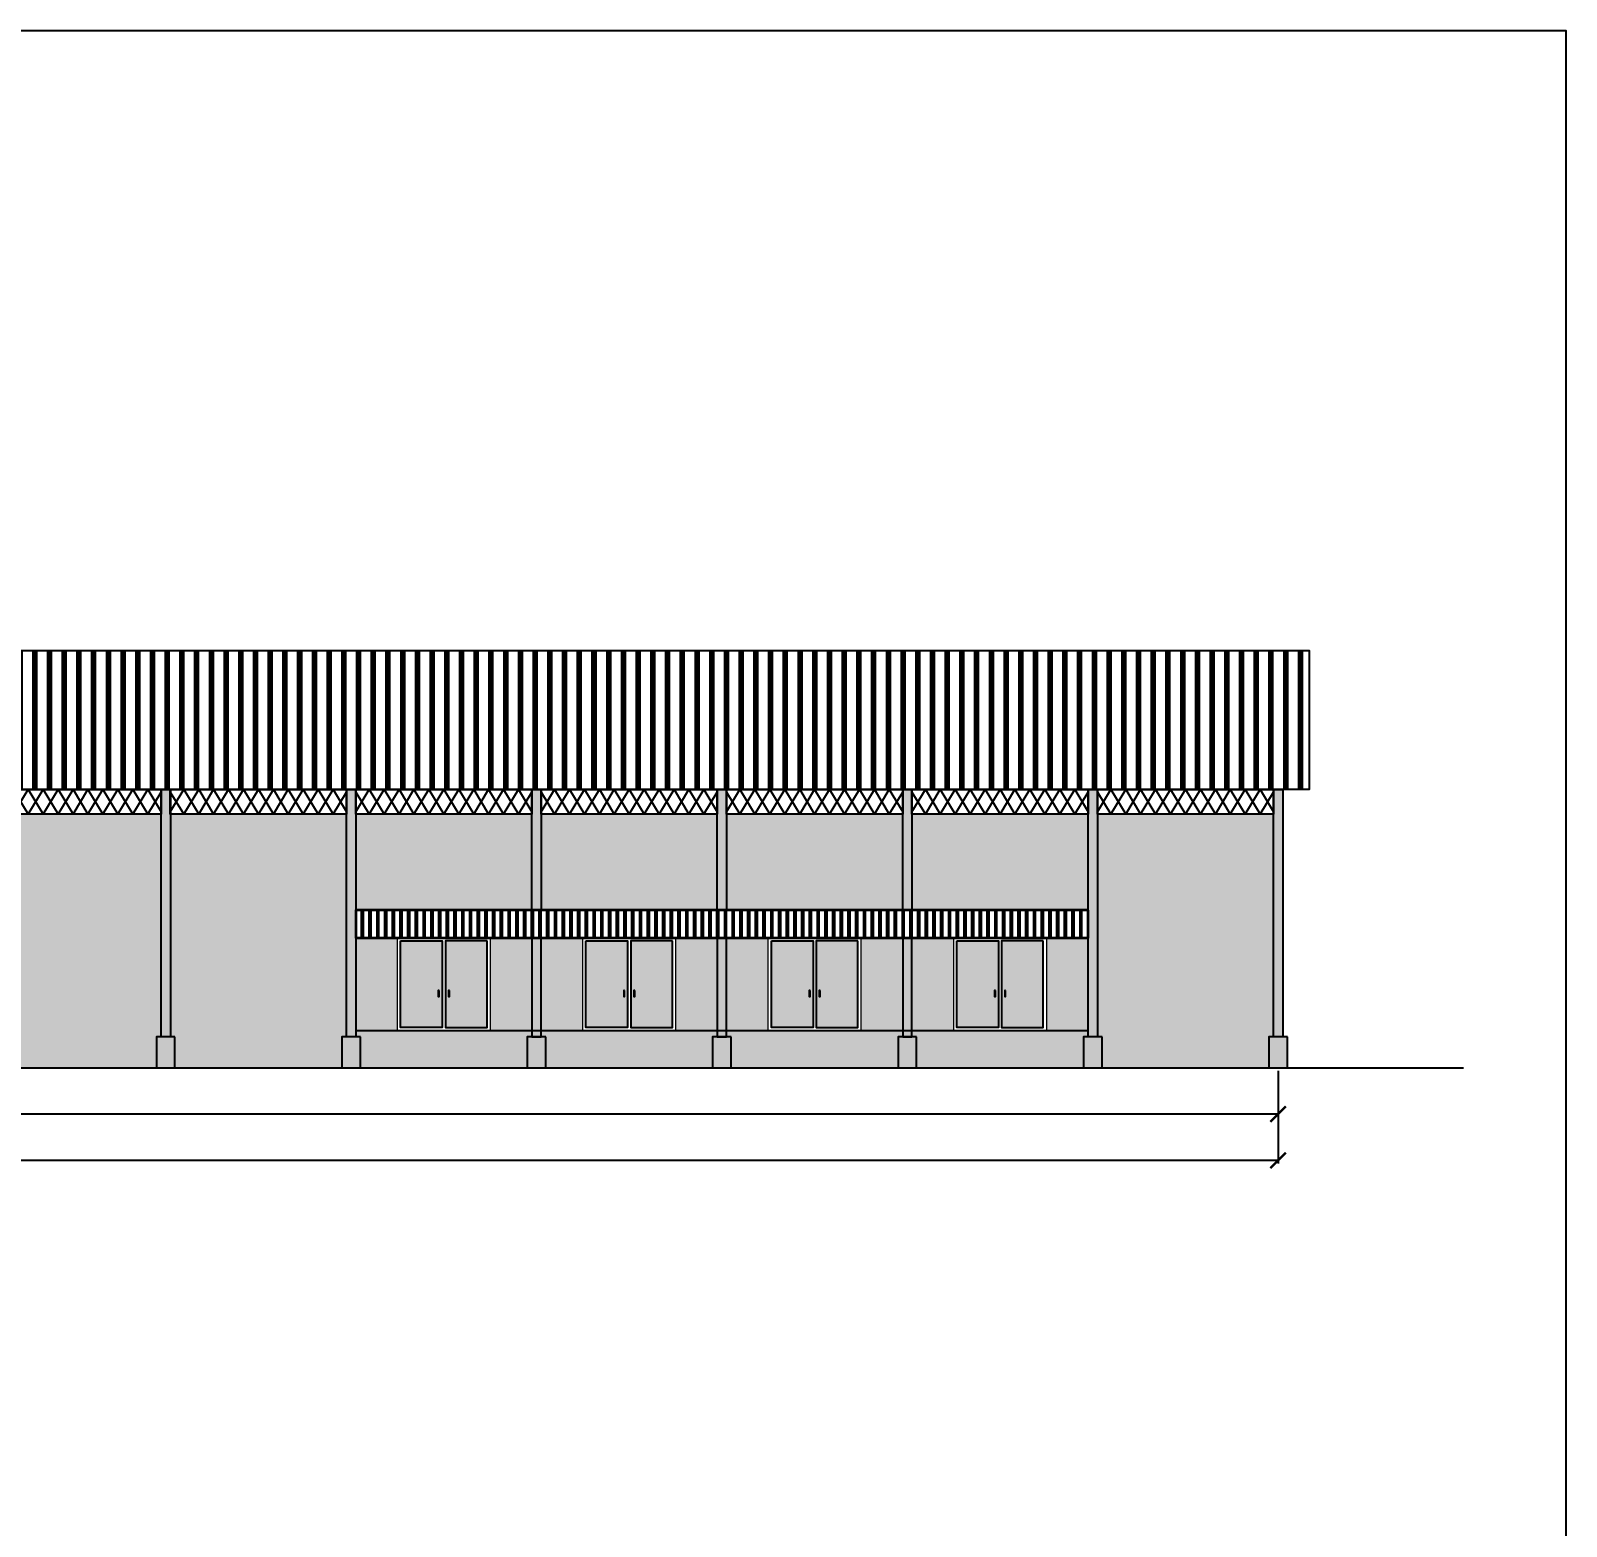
# Model space of a CAD drawing. Header units: millimetres. Extents: x 2175 to 3376, y 1504 to 1740.
# Drawn here: x 3326.38 to 3376.07, y 1635.08 to 1683.48 of the extents above; entities that cross this region are included whole.
import ezdxf

# ---------------------------------------------------------------- set-up
doc = ezdxf.new("R2010")
doc.units = ezdxf.units.MM
for name, color, linetype in [('GR', 7, 'Continuous'), ('HELP', 251, 'Continuous'), ('KOP TEKS', 1, 'Continuous'), ('SUNGAI', 150, 'Continuous'), ('TEXT', 7, 'Continuous'), ('TUL', 2, 'Continuous')]:
    doc.layers.add(name, color=color, linetype=linetype)
doc.layers.add('kusen', color=2, linetype='Continuous', lineweight=5)
doc.styles.add('-DIM2', font='simplex.shx', dxfattribs={"width": 0.55})
doc.dimstyles.new('DIMENSI WARNA 2.1', dxfattribs={"dimtxt": 1, "dimasz": 0.5, "dimexe": 0.1, "dimexo": 0.1, "dimgap": 0.05, "dimtad": 0, "dimtih": 1, "dimtoh": 1, "dimrnd": 0.0025, "dimzin": 0, "dimdsep": 46, "dimtxsty": '-DIM2', "dimblk": 'ARCHTICK', "dimcen": 0.1, "dimclrd": 1, "dimclre": 1, "dimclrt": 256, "dimadec": 0, "dimazin": 0, "dimtfac": 1, "dimtofl": 0, "dimtmove": 0, "dimatfit": 3, "dimldrblk": 'ARCHTICK', "dimfxl": 0.18, "dimtfill": 2, "dimtfillclr": 256, "dimtolj": 1, "dimtzin": 0, "dimarcsym": 0})

# ---------------------------------------------------------------- blocks, each defined once
blk = doc.blocks.new('_ArchTick')
at = {"color": 0, "linetype": 'ByBlock', "const_width": 0.15}
blk.add_lwpolyline([(-0.5, -0.5), (0.5, 0.5)], dxfattribs=at)
blk = doc.blocks.new('*D805')
at = {"layer": 'Defpoints', "color": 0, "transparency": 16777216}
for p in [(3282.748, 1649.921), (3366.748, 1649.921), (3366.748, 1648.421)]:
    blk.add_point(p, dxfattribs=at)
at = {"layer": 'GR', "color": 1, "lineweight": -2, "transparency": 16777216}
for p, q in [((3282.748, 1649.821), (3282.748, 1648.321)), ((3366.748, 1649.821), (3366.748, 1648.321)), ((3282.748, 1648.421), (3323.598, 1648.421)), ((3366.748, 1648.421), (3325.898, 1648.421))]:
    blk.add_line(p, q, dxfattribs=at)
at = {"layer": 'GR', "color": 1, "lineweight": -2, "transparency": 16777216, "xscale": 0.5, "yscale": 0.5, "zscale": 0.5, "rotation": 180}
blk.add_blockref('_ArchTick', (3282.748, 1648.421), dxfattribs=at)
at = {"layer": 'GR', "color": 1, "lineweight": -2, "transparency": 16777216, "xscale": 0.5, "yscale": 0.5, "zscale": 0.5}
blk.add_blockref('_ArchTick', (3366.748, 1648.421), dxfattribs=at)
at = {"layer": 'GR', "color": 240, "transparency": 16777216, "insert": (3324.748, 1648.421), "char_height": 1, "attachment_point": 5, "style": '-DIM2', "bg_fill": 1, "box_fill_scale": 1.1, "bg_fill_color": 256, "bg_fill_true_color": 16180224, "bg_fill_transparency": 0}
blk.add_mtext('\\A1;84.00', dxfattribs=at)
blk = doc.blocks.new('*D806')
at = {"layer": 'Defpoints', "color": 0, "transparency": 16777216}
for p in [(3246.748, 1649.921), (3366.748, 1649.921), (3366.748, 1646.921)]:
    blk.add_point(p, dxfattribs=at)
at = {"layer": 'GR', "color": 1, "lineweight": -2, "transparency": 16777216}
for p, q in [((3246.748, 1649.821), (3246.748, 1646.821)), ((3366.748, 1649.821), (3366.748, 1646.821)), ((3246.748, 1646.921), (3305.388, 1646.921)), ((3366.748, 1646.921), (3308.107, 1646.921))]:
    blk.add_line(p, q, dxfattribs=at)
at = {"layer": 'GR', "color": 1, "lineweight": -2, "transparency": 16777216, "xscale": 0.5, "yscale": 0.5, "zscale": 0.5, "rotation": 180}
blk.add_blockref('_ArchTick', (3246.748, 1646.921), dxfattribs=at)
at = {"layer": 'GR', "color": 1, "lineweight": -2, "transparency": 16777216, "xscale": 0.5, "yscale": 0.5, "zscale": 0.5}
blk.add_blockref('_ArchTick', (3366.748, 1646.921), dxfattribs=at)
at = {"layer": 'GR', "color": 240, "transparency": 16777216, "insert": (3306.748, 1646.921), "char_height": 1, "attachment_point": 5, "style": '-DIM2', "bg_fill": 1, "box_fill_scale": 1.1, "bg_fill_color": 256, "bg_fill_true_color": 16180224, "bg_fill_transparency": 0}
blk.add_mtext('\\A1;120.00', dxfattribs=at)

msp = doc.modelspace()

# ---------------------------------------------------------------- hatches: boundary and pattern name
at = {"layer": 'GR', "true_color": 0x008eb3}
h = msp.add_hatch(color=142, dxfattribs=at)
h.dxf.hatch_style = 1
h.paths.add_polyline_path([(3330.598, 1658.921), (3330.898, 1658.921), (3330.898, 1650.921), (3330.598, 1650.921)])
h = msp.add_hatch(color=142, dxfattribs=at)
h.dxf.hatch_style = 1
h.paths.add_polyline_path([(3336.598, 1658.921), (3336.898, 1658.921), (3336.898, 1650.921), (3336.598, 1650.921)])
h = msp.add_hatch(color=142, dxfattribs=at)
h.dxf.hatch_style = 1
h.paths.add_polyline_path([(3342.598, 1658.921), (3342.898, 1658.921), (3342.898, 1655.021), (3342.598, 1655.021)])
h = msp.add_hatch(color=142, dxfattribs=at)
h.dxf.hatch_style = 1
h.paths.add_polyline_path([(3348.598, 1658.921), (3348.898, 1658.921), (3348.898, 1655.021), (3348.598, 1655.021)])
h = msp.add_hatch(color=142, dxfattribs=at)
h.dxf.hatch_style = 1
h.paths.add_polyline_path([(3354.598, 1658.921), (3354.898, 1658.921), (3354.898, 1655.021), (3354.598, 1655.021)])
h = msp.add_hatch(color=142, dxfattribs=at)
h.dxf.hatch_style = 1
h.paths.add_polyline_path([(3360.598, 1658.921), (3360.898, 1658.921), (3360.898, 1650.921), (3360.598, 1650.921)])
h = msp.add_hatch(color=142, dxfattribs=at)
h.dxf.hatch_style = 1
h.paths.add_polyline_path([(3366.598, 1658.921), (3366.898, 1658.921), (3366.898, 1650.921), (3366.598, 1650.921)])
h = msp.add_hatch(color=142, dxfattribs=at)
h.dxf.hatch_style = 1
h.paths.add_polyline_path([(3342.598, 1650.921), (3342.898, 1650.921), (3342.898, 1654.121), (3342.598, 1654.121)])
h = msp.add_hatch(color=142, dxfattribs=at)
h.dxf.hatch_style = 1
h.paths.add_polyline_path([(3348.598, 1650.921), (3348.898, 1650.921), (3348.898, 1654.121), (3348.598, 1654.121)])
h = msp.add_hatch(color=142, dxfattribs=at)
h.dxf.hatch_style = 1
h.paths.add_polyline_path([(3354.598, 1650.921), (3354.898, 1650.921), (3354.898, 1654.121), (3354.598, 1654.121)])
at = {"layer": 'HELP'}
h = msp.add_hatch(dxfattribs=at)
h.set_pattern_fill('PLAST', color=256, scale=0.075, angle=90)
h.set_pattern_definition([(90, (-9592.6586, 2256.7609), (-0.47625, 3e-17), []), (90, (-9592.7181, 2256.7609), (-0.47625, 3e-17), []), (90, (-9592.77765, 2256.7609), (-0.47625, 3e-17), [])])
h.paths.add_polyline_path([(3245.748, 1663.421), (3367.748, 1663.421), (3367.748, 1658.921), (3245.748, 1658.921)])
at = {"layer": 'HELP', "true_color": 0xb6b7b4}
h = msp.add_hatch(color=253, dxfattribs=at)
h.dxf.hatch_style = 1
h.paths.add_polyline_path([(3324.598, 1658.121), (3318.898, 1658.121), (3318.898, 1650.921), (3319.048, 1650.921), (3319.048, 1649.921), (3324.448, 1649.921), (3324.448, 1650.921), (3324.598, 1650.921)])
h.paths.add_polyline_path([(3324.898, 1650.921), (3325.048, 1650.921), (3325.048, 1649.921), (3330.448, 1649.921), (3330.448, 1650.921), (3330.598, 1650.921), (3330.598, 1658.121), (3324.898, 1658.121)])
h.paths.add_polyline_path([(3330.898, 1650.921), (3331.048, 1650.921), (3331.048, 1649.921), (3336.448, 1649.921), (3336.448, 1650.921), (3336.598, 1650.921), (3336.598, 1658.121), (3330.898, 1658.121)])
h = msp.add_hatch(color=253, dxfattribs=at)
h.dxf.hatch_style = 1
h.paths.add_polyline_path([(3342.598, 1655.021), (3342.598, 1658.121), (3336.898, 1658.121), (3336.898, 1655.021)])
h.paths.add_polyline_path([(3348.598, 1655.021), (3348.598, 1658.121), (3342.898, 1658.121), (3342.898, 1655.021)])
h.paths.add_polyline_path([(3348.898, 1655.021), (3354.598, 1655.021), (3354.598, 1658.121), (3348.898, 1658.121)])
h.paths.add_polyline_path([(3354.898, 1658.121), (3354.898, 1655.021), (3360.598, 1655.021), (3360.598, 1658.121)])
h.paths.add_polyline_path([(3360.598, 1654.121), (3359.248, 1654.121), (3359.248, 1651.121), (3360.598, 1651.121)])
h.paths.add_polyline_path([(3356.248, 1654.121), (3354.898, 1654.121), (3354.898, 1651.121), (3356.248, 1651.121)])
h.paths.add_polyline_path([(3354.598, 1654.121), (3353.248, 1654.121), (3353.248, 1651.121), (3354.598, 1651.121)])
h.paths.add_polyline_path([(3350.248, 1654.121), (3348.898, 1654.121), (3348.898, 1651.121), (3350.248, 1651.121)])
h.paths.add_polyline_path([(3348.598, 1654.121), (3347.248, 1654.121), (3347.248, 1651.121), (3348.598, 1651.121)])
h.paths.add_polyline_path([(3344.248, 1654.121), (3342.898, 1654.121), (3342.898, 1651.121), (3344.248, 1651.121)])
h.paths.add_polyline_path([(3342.598, 1654.121), (3341.248, 1654.121), (3341.248, 1651.121), (3342.598, 1651.121)])
h.paths.add_polyline_path([(3338.248, 1654.121), (3336.898, 1654.121), (3336.898, 1651.121), (3338.248, 1651.121)])
h = msp.add_hatch(color=253, dxfattribs=at)
h.dxf.hatch_style = 1
h.paths.add_polyline_path([(3366.598, 1658.121), (3360.898, 1658.121), (3360.898, 1650.921), (3361.048, 1650.921), (3361.048, 1649.921), (3366.448, 1649.921), (3366.448, 1650.921), (3366.598, 1650.921)])
at = {"layer": 'HELP'}
h = msp.add_hatch(dxfattribs=at)
h.set_pattern_fill('PLAST', color=256, angle=90)
h.set_pattern_definition([(90, (-1031.6012, 1709.01426), (-0.25, 2e-17), []), (90, (-1031.63246, 1709.01426), (-0.25, 2e-17), []), (90, (-1031.6637, 1709.01426), (-0.25, 2e-17), [])])
h.paths.add_polyline_path([(3360.598, 1655.021), (3336.898, 1655.021), (3336.898, 1654.121), (3360.598, 1654.121)])
at = {"layer": 'HELP', "true_color": 0x0054ac}
h = msp.add_hatch(color=154, dxfattribs=at)
h.dxf.hatch_style = 1
h.paths.add_polyline_path([(3331.048, 1650.921), (3330.448, 1650.921), (3330.448, 1649.921), (3331.048, 1649.921)])
h = msp.add_hatch(color=154, dxfattribs=at)
h.dxf.hatch_style = 1
h.paths.add_polyline_path([(3337.048, 1650.921), (3336.448, 1650.921), (3336.448, 1649.921), (3337.048, 1649.921)])
at = {"layer": 'HELP', "true_color": 0xa3a58f}
h = msp.add_hatch(color=253, dxfattribs=at)
h.dxf.hatch_style = 1
h.paths.add_polyline_path([(3342.448, 1650.921), (3342.598, 1650.921), (3342.598, 1651.121), (3336.898, 1651.121), (3336.898, 1650.921), (3337.048, 1650.921), (3337.048, 1649.921), (3342.448, 1649.921)])
h.paths.add_polyline_path([(3348.448, 1650.921), (3348.598, 1650.921), (3348.598, 1651.121), (3342.898, 1651.121), (3342.898, 1650.921), (3343.048, 1650.921), (3343.048, 1649.921), (3348.448, 1649.921)])
h.paths.add_polyline_path([(3354.448, 1650.921), (3354.598, 1650.921), (3354.598, 1651.121), (3348.898, 1651.121), (3348.898, 1650.921), (3349.048, 1650.921), (3349.048, 1649.921), (3354.448, 1649.921)])
h.paths.add_polyline_path([(3360.448, 1650.921), (3360.598, 1650.921), (3360.598, 1651.121), (3354.898, 1651.121), (3354.898, 1650.921), (3355.048, 1650.921), (3355.048, 1649.921), (3360.448, 1649.921)])
at = {"layer": 'HELP', "true_color": 0x0054ac}
h = msp.add_hatch(color=154, dxfattribs=at)
h.dxf.hatch_style = 1
h.paths.add_polyline_path([(3343.048, 1650.921), (3342.448, 1650.921), (3342.448, 1649.921), (3343.048, 1649.921)])
h = msp.add_hatch(color=154, dxfattribs=at)
h.dxf.hatch_style = 1
h.paths.add_polyline_path([(3349.048, 1650.921), (3348.448, 1650.921), (3348.448, 1649.921), (3349.048, 1649.921)])
h = msp.add_hatch(color=154, dxfattribs=at)
h.dxf.hatch_style = 1
h.paths.add_polyline_path([(3355.048, 1650.921), (3354.448, 1650.921), (3354.448, 1649.921), (3355.048, 1649.921)])
h = msp.add_hatch(color=154, dxfattribs=at)
h.dxf.hatch_style = 1
h.paths.add_polyline_path([(3361.048, 1650.921), (3360.448, 1650.921), (3360.448, 1649.921), (3361.048, 1649.921)])
h = msp.add_hatch(color=154, dxfattribs=at)
h.dxf.hatch_style = 1
h.paths.add_polyline_path([(3367.048, 1650.921), (3366.448, 1650.921), (3366.448, 1649.921), (3367.048, 1649.921)])
at = {"layer": 'TUL', "lineweight": 0, "true_color": 0x9096a4}
h = msp.add_hatch(color=253, dxfattribs=at)
h.dxf.hatch_style = 1
h.paths.add_polyline_path([(3338.348, 1651.221), (3339.697, 1651.221), (3339.697, 1654.022), (3338.348, 1654.022)])
h.paths.add_polyline_path([(3339.568, 1652.421), (3339.598, 1652.421), (3339.598, 1652.221), (3339.568, 1652.221)], flags=16)
h.paths.add_polyline_path([(3341.148, 1654.022), (3339.799, 1654.022), (3339.799, 1651.221), (3341.148, 1651.221)])
h.paths.add_polyline_path([(3339.928, 1652.421), (3339.928, 1652.221), (3339.898, 1652.221), (3339.898, 1652.421)], flags=16)
h = msp.add_hatch(color=253, dxfattribs=at)
h.dxf.hatch_style = 1
h.paths.add_polyline_path([(3344.348, 1651.221), (3345.697, 1651.221), (3345.697, 1654.022), (3344.348, 1654.022)])
h.paths.add_polyline_path([(3345.568, 1652.421), (3345.598, 1652.421), (3345.598, 1652.221), (3345.568, 1652.221)], flags=16)
h.paths.add_polyline_path([(3347.148, 1654.022), (3345.799, 1654.022), (3345.799, 1651.221), (3347.148, 1651.221)])
h.paths.add_polyline_path([(3345.928, 1652.421), (3345.928, 1652.221), (3345.898, 1652.221), (3345.898, 1652.421)], flags=16)
h = msp.add_hatch(color=253, dxfattribs=at)
h.dxf.hatch_style = 1
h.paths.add_polyline_path([(3350.348, 1651.221), (3351.697, 1651.221), (3351.697, 1654.022), (3350.348, 1654.022)])
h.paths.add_polyline_path([(3351.568, 1652.421), (3351.598, 1652.421), (3351.598, 1652.221), (3351.568, 1652.221)], flags=16)
h.paths.add_polyline_path([(3353.148, 1654.022), (3351.799, 1654.022), (3351.799, 1651.221), (3353.148, 1651.221)])
h.paths.add_polyline_path([(3351.928, 1652.421), (3351.928, 1652.221), (3351.898, 1652.221), (3351.898, 1652.421)], flags=16)
h = msp.add_hatch(color=253, dxfattribs=at)
h.dxf.hatch_style = 1
h.paths.add_polyline_path([(3356.348, 1651.221), (3357.697, 1651.221), (3357.697, 1654.022), (3356.348, 1654.022)])
h.paths.add_polyline_path([(3357.568, 1652.421), (3357.598, 1652.421), (3357.598, 1652.221), (3357.568, 1652.221)], flags=16)
h.paths.add_polyline_path([(3359.148, 1654.022), (3357.799, 1654.022), (3357.799, 1651.221), (3359.148, 1651.221)])
h.paths.add_polyline_path([(3357.928, 1652.421), (3357.928, 1652.221), (3357.898, 1652.221), (3357.898, 1652.421)], flags=16)

# ---------------------------------------------------------------- linework, layer by layer
for points in [[(3324.897, 1658.839), (3325.331, 1658.121), (3325.815, 1658.921), (3326.298, 1658.121), (3326.781, 1658.921), (3327.265, 1658.121), (3327.748, 1658.921), (3328.231, 1658.121), (3328.715, 1658.921), (3329.198, 1658.121), (3329.681, 1658.921), (3330.165, 1658.121), (3330.599, 1658.839)], [(3324.897, 1658.202), (3325.331, 1658.921), (3325.815, 1658.121), (3326.298, 1658.921), (3326.781, 1658.121), (3327.265, 1658.921), (3327.748, 1658.121), (3328.231, 1658.921), (3328.715, 1658.121), (3329.198, 1658.921), (3329.681, 1658.121), (3330.165, 1658.921), (3330.598, 1658.202)], [(3324.897, 1658.839), (3325.331, 1658.121), (3325.815, 1658.921), (3326.298, 1658.121), (3326.781, 1658.921), (3327.265, 1658.121), (3327.748, 1658.921), (3328.231, 1658.121), (3328.715, 1658.921), (3329.198, 1658.121), (3329.681, 1658.921), (3330.165, 1658.121), (3330.599, 1658.839)], [(3324.897, 1658.202), (3325.331, 1658.921), (3325.815, 1658.121), (3326.298, 1658.921), (3326.781, 1658.121), (3327.265, 1658.921), (3327.748, 1658.121), (3328.231, 1658.921), (3328.715, 1658.121), (3329.198, 1658.921), (3329.681, 1658.121), (3330.165, 1658.921), (3330.598, 1658.202)], [(3330.897, 1658.839), (3331.331, 1658.121), (3331.815, 1658.921), (3332.298, 1658.121), (3332.781, 1658.921), (3333.265, 1658.121), (3333.748, 1658.921), (3334.231, 1658.121), (3334.715, 1658.921), (3335.198, 1658.121), (3335.681, 1658.921), (3336.165, 1658.121), (3336.599, 1658.839)], [(3330.897, 1658.202), (3331.331, 1658.921), (3331.815, 1658.121), (3332.298, 1658.921), (3332.781, 1658.121), (3333.265, 1658.921), (3333.748, 1658.121), (3334.231, 1658.921), (3334.715, 1658.121), (3335.198, 1658.921), (3335.681, 1658.121), (3336.165, 1658.921), (3336.598, 1658.202)], [(3330.897, 1658.839), (3331.331, 1658.121), (3331.815, 1658.921), (3332.298, 1658.121), (3332.781, 1658.921), (3333.265, 1658.121), (3333.748, 1658.921), (3334.231, 1658.121), (3334.715, 1658.921), (3335.198, 1658.121), (3335.681, 1658.921), (3336.165, 1658.121), (3336.599, 1658.839)], [(3330.897, 1658.202), (3331.331, 1658.921), (3331.815, 1658.121), (3332.298, 1658.921), (3332.781, 1658.121), (3333.265, 1658.921), (3333.748, 1658.121), (3334.231, 1658.921), (3334.715, 1658.121), (3335.198, 1658.921), (3335.681, 1658.121), (3336.165, 1658.921), (3336.598, 1658.202)], [(3336.897, 1658.839), (3337.331, 1658.121), (3337.815, 1658.921), (3338.298, 1658.121), (3338.781, 1658.921), (3339.265, 1658.121), (3339.748, 1658.921), (3340.231, 1658.121), (3340.715, 1658.921), (3341.198, 1658.121), (3341.681, 1658.921), (3342.165, 1658.121), (3342.599, 1658.839)], [(3336.897, 1658.202), (3337.331, 1658.921), (3337.815, 1658.121), (3338.298, 1658.921), (3338.781, 1658.121), (3339.265, 1658.921), (3339.748, 1658.121), (3340.231, 1658.921), (3340.715, 1658.121), (3341.198, 1658.921), (3341.681, 1658.121), (3342.165, 1658.921), (3342.598, 1658.202)], [(3336.897, 1658.839), (3337.331, 1658.121), (3337.815, 1658.921), (3338.298, 1658.121), (3338.781, 1658.921), (3339.265, 1658.121), (3339.748, 1658.921), (3340.231, 1658.121), (3340.715, 1658.921), (3341.198, 1658.121), (3341.681, 1658.921), (3342.165, 1658.121), (3342.599, 1658.839)], [(3336.897, 1658.202), (3337.331, 1658.921), (3337.815, 1658.121), (3338.298, 1658.921), (3338.781, 1658.121), (3339.265, 1658.921), (3339.748, 1658.121), (3340.231, 1658.921), (3340.715, 1658.121), (3341.198, 1658.921), (3341.681, 1658.121), (3342.165, 1658.921), (3342.598, 1658.202)], [(3342.897, 1658.839), (3343.331, 1658.121), (3343.815, 1658.921), (3344.298, 1658.121), (3344.781, 1658.921), (3345.265, 1658.121), (3345.748, 1658.921), (3346.231, 1658.121), (3346.715, 1658.921), (3347.198, 1658.121), (3347.681, 1658.921), (3348.165, 1658.121), (3348.599, 1658.839)], [(3342.897, 1658.202), (3343.331, 1658.921), (3343.815, 1658.121), (3344.298, 1658.921), (3344.781, 1658.121), (3345.265, 1658.921), (3345.748, 1658.121), (3346.231, 1658.921), (3346.715, 1658.121), (3347.198, 1658.921), (3347.681, 1658.121), (3348.165, 1658.921), (3348.598, 1658.202)], [(3342.897, 1658.839), (3343.331, 1658.121), (3343.815, 1658.921), (3344.298, 1658.121), (3344.781, 1658.921), (3345.265, 1658.121), (3345.748, 1658.921), (3346.231, 1658.121), (3346.715, 1658.921), (3347.198, 1658.121), (3347.681, 1658.921), (3348.165, 1658.121), (3348.599, 1658.839)], [(3342.897, 1658.202), (3343.331, 1658.921), (3343.815, 1658.121), (3344.298, 1658.921), (3344.781, 1658.121), (3345.265, 1658.921), (3345.748, 1658.121), (3346.231, 1658.921), (3346.715, 1658.121), (3347.198, 1658.921), (3347.681, 1658.121), (3348.165, 1658.921), (3348.598, 1658.202)], [(3348.897, 1658.839), (3349.331, 1658.121), (3349.815, 1658.921), (3350.298, 1658.121), (3350.781, 1658.921), (3351.265, 1658.121), (3351.748, 1658.921), (3352.231, 1658.121), (3352.715, 1658.921), (3353.198, 1658.121), (3353.681, 1658.921), (3354.165, 1658.121), (3354.599, 1658.839)], [(3348.897, 1658.202), (3349.331, 1658.921), (3349.815, 1658.121), (3350.298, 1658.921), (3350.781, 1658.121), (3351.265, 1658.921), (3351.748, 1658.121), (3352.231, 1658.921), (3352.715, 1658.121), (3353.198, 1658.921), (3353.681, 1658.121), (3354.165, 1658.921), (3354.598, 1658.202)], [(3348.897, 1658.839), (3349.331, 1658.121), (3349.815, 1658.921), (3350.298, 1658.121), (3350.781, 1658.921), (3351.265, 1658.121), (3351.748, 1658.921), (3352.231, 1658.121), (3352.715, 1658.921), (3353.198, 1658.121), (3353.681, 1658.921), (3354.165, 1658.121), (3354.599, 1658.839)], [(3348.897, 1658.202), (3349.331, 1658.921), (3349.815, 1658.121), (3350.298, 1658.921), (3350.781, 1658.121), (3351.265, 1658.921), (3351.748, 1658.121), (3352.231, 1658.921), (3352.715, 1658.121), (3353.198, 1658.921), (3353.681, 1658.121), (3354.165, 1658.921), (3354.598, 1658.202)], [(3354.897, 1658.839), (3355.331, 1658.121), (3355.815, 1658.921), (3356.298, 1658.121), (3356.781, 1658.921), (3357.265, 1658.121), (3357.748, 1658.921), (3358.231, 1658.121), (3358.715, 1658.921), (3359.198, 1658.121), (3359.681, 1658.921), (3360.165, 1658.121), (3360.599, 1658.839)], [(3354.897, 1658.202), (3355.331, 1658.921), (3355.815, 1658.121), (3356.298, 1658.921), (3356.781, 1658.121), (3357.265, 1658.921), (3357.748, 1658.121), (3358.231, 1658.921), (3358.715, 1658.121), (3359.198, 1658.921), (3359.681, 1658.121), (3360.165, 1658.921), (3360.598, 1658.202)], [(3354.897, 1658.839), (3355.331, 1658.121), (3355.815, 1658.921), (3356.298, 1658.121), (3356.781, 1658.921), (3357.265, 1658.121), (3357.748, 1658.921), (3358.231, 1658.121), (3358.715, 1658.921), (3359.198, 1658.121), (3359.681, 1658.921), (3360.165, 1658.121), (3360.599, 1658.839)], [(3354.897, 1658.202), (3355.331, 1658.921), (3355.815, 1658.121), (3356.298, 1658.921), (3356.781, 1658.121), (3357.265, 1658.921), (3357.748, 1658.121), (3358.231, 1658.921), (3358.715, 1658.121), (3359.198, 1658.921), (3359.681, 1658.121), (3360.165, 1658.921), (3360.598, 1658.202)], [(3360.897, 1658.839), (3361.331, 1658.121), (3361.815, 1658.921), (3362.298, 1658.121), (3362.781, 1658.921), (3363.265, 1658.121), (3363.748, 1658.921), (3364.231, 1658.121), (3364.715, 1658.921), (3365.198, 1658.121), (3365.681, 1658.921), (3366.165, 1658.121), (3366.599, 1658.839)], [(3360.897, 1658.202), (3361.331, 1658.921), (3361.815, 1658.121), (3362.298, 1658.921), (3362.781, 1658.121), (3363.265, 1658.921), (3363.748, 1658.121), (3364.231, 1658.921), (3364.715, 1658.121), (3365.198, 1658.921), (3365.681, 1658.121), (3366.165, 1658.921), (3366.598, 1658.202)], [(3360.897, 1658.839), (3361.331, 1658.121), (3361.815, 1658.921), (3362.298, 1658.121), (3362.781, 1658.921), (3363.265, 1658.121), (3363.748, 1658.921), (3364.231, 1658.121), (3364.715, 1658.921), (3365.198, 1658.121), (3365.681, 1658.921), (3366.165, 1658.121), (3366.599, 1658.839)], [(3360.897, 1658.202), (3361.331, 1658.921), (3361.815, 1658.121), (3362.298, 1658.921), (3362.781, 1658.121), (3363.265, 1658.921), (3363.748, 1658.121), (3364.231, 1658.921), (3364.715, 1658.121), (3365.198, 1658.921), (3365.681, 1658.121), (3366.165, 1658.921), (3366.598, 1658.202)]]:
    msp.add_lwpolyline(points)
at = {"layer": 'GR'}
for p, q in [((3336.898, 1651.121), (3360.598, 1651.121)), ((3243.748, 1649.921), (3372.748, 1649.921))]:
    msp.add_line(p, q, dxfattribs=at)
for points in [[(3245.748, 1663.421), (3367.748, 1663.421), (3367.748, 1658.921), (3245.748, 1658.921)], [(3342.598, 1658.921), (3342.898, 1658.921), (3342.898, 1655.021), (3342.598, 1655.021)], [(3348.598, 1658.921), (3348.898, 1658.921), (3348.898, 1655.021), (3348.598, 1655.021)], [(3354.598, 1658.921), (3354.898, 1658.921), (3354.898, 1655.021), (3354.598, 1655.021)], [(3342.598, 1650.921), (3342.898, 1650.921), (3342.898, 1654.121), (3342.598, 1654.121)], [(3348.598, 1650.921), (3348.898, 1650.921), (3348.898, 1654.121), (3348.598, 1654.121)], [(3354.598, 1650.921), (3354.898, 1650.921), (3354.898, 1654.121), (3354.598, 1654.121)], [(3331.048, 1650.921), (3330.448, 1650.921), (3330.448, 1649.921), (3331.048, 1649.921)], [(3337.048, 1650.921), (3336.448, 1650.921), (3336.448, 1649.921), (3337.048, 1649.921)], [(3343.048, 1650.921), (3342.448, 1650.921), (3342.448, 1649.921), (3343.048, 1649.921)], [(3349.048, 1650.921), (3348.448, 1650.921), (3348.448, 1649.921), (3349.048, 1649.921)], [(3355.048, 1650.921), (3354.448, 1650.921), (3354.448, 1649.921), (3355.048, 1649.921)], [(3361.048, 1650.921), (3360.448, 1650.921), (3360.448, 1649.921), (3361.048, 1649.921)], [(3367.048, 1650.921), (3366.448, 1650.921), (3366.448, 1649.921), (3367.048, 1649.921)]]:
    msp.add_lwpolyline(points, close=True, dxfattribs=at)
at = {"layer": 'HELP'}
for points in [[(3324.897, 1658.921), (3330.598, 1658.921), (3330.598, 1658.121), (3324.897, 1658.121)], [(3324.897, 1658.921), (3330.598, 1658.921), (3330.598, 1658.121), (3324.897, 1658.121)], [(3330.897, 1658.921), (3336.598, 1658.921), (3336.598, 1658.121), (3330.897, 1658.121)], [(3330.897, 1658.921), (3336.598, 1658.921), (3336.598, 1658.121), (3330.897, 1658.121)], [(3336.897, 1658.921), (3342.598, 1658.921), (3342.598, 1658.121), (3336.897, 1658.121)], [(3336.897, 1658.921), (3342.598, 1658.921), (3342.598, 1658.121), (3336.897, 1658.121)], [(3342.897, 1658.921), (3348.598, 1658.921), (3348.598, 1658.121), (3342.897, 1658.121)], [(3342.897, 1658.921), (3348.598, 1658.921), (3348.598, 1658.121), (3342.897, 1658.121)], [(3348.897, 1658.921), (3354.598, 1658.921), (3354.598, 1658.121), (3348.897, 1658.121)], [(3348.897, 1658.921), (3354.598, 1658.921), (3354.598, 1658.121), (3348.897, 1658.121)], [(3354.897, 1658.921), (3360.598, 1658.921), (3360.598, 1658.121), (3354.897, 1658.121)], [(3354.897, 1658.921), (3360.598, 1658.921), (3360.598, 1658.121), (3354.897, 1658.121)], [(3360.897, 1658.921), (3366.598, 1658.921), (3366.598, 1658.121), (3360.897, 1658.121)], [(3360.897, 1658.921), (3366.598, 1658.921), (3366.598, 1658.121), (3360.897, 1658.121)]]:
    msp.add_lwpolyline(points, close=True, dxfattribs=at)
at = {"layer": 'KOP TEKS', "color": 2}
msp.add_lwpolyline([(3239.188, 1683.476), (3239.188, 1586.689), (3376.072, 1586.689), (3376.072, 1683.476)], close=True, dxfattribs=at)
at = {"layer": 'kusen', "linetype": 'Continuous'}
for points in [[(3341.248, 1651.121), (3338.248, 1651.121), (3338.248, 1654.121), (3341.248, 1654.121)], [(3347.248, 1651.121), (3344.248, 1651.121), (3344.248, 1654.121), (3347.248, 1654.121)], [(3353.248, 1651.121), (3350.248, 1651.121), (3350.248, 1654.121), (3353.248, 1654.121)], [(3359.248, 1651.121), (3356.248, 1651.121), (3356.248, 1654.121), (3359.248, 1654.121)]]:
    msp.add_lwpolyline(points, close=True, dxfattribs=at)
at = {"layer": 'SUNGAI'}
for points in [[(3330.598, 1658.921), (3330.898, 1658.921), (3330.898, 1650.921), (3330.598, 1650.921)], [(3336.598, 1658.921), (3336.898, 1658.921), (3336.898, 1650.921), (3336.598, 1650.921)], [(3360.598, 1658.921), (3360.898, 1658.921), (3360.898, 1650.921), (3360.598, 1650.921)], [(3366.598, 1658.921), (3366.898, 1658.921), (3366.898, 1650.921), (3366.598, 1650.921)], [(3338.348, 1654.022), (3339.697, 1654.022), (3339.697, 1651.221), (3338.348, 1651.221)], [(3341.148, 1654.022), (3339.799, 1654.022), (3339.799, 1651.221), (3341.148, 1651.221)], [(3344.348, 1654.022), (3345.697, 1654.022), (3345.697, 1651.221), (3344.348, 1651.221)], [(3347.148, 1654.022), (3345.799, 1654.022), (3345.799, 1651.221), (3347.148, 1651.221)], [(3350.348, 1654.022), (3351.697, 1654.022), (3351.697, 1651.221), (3350.348, 1651.221)], [(3353.148, 1654.022), (3351.799, 1654.022), (3351.799, 1651.221), (3353.148, 1651.221)], [(3356.348, 1654.022), (3357.697, 1654.022), (3357.697, 1651.221), (3356.348, 1651.221)], [(3359.148, 1654.022), (3357.799, 1654.022), (3357.799, 1651.221), (3359.148, 1651.221)], [(3339.598, 1652.421), (3339.568, 1652.421), (3339.568, 1652.221), (3339.598, 1652.221)], [(3339.928, 1652.421), (3339.898, 1652.421), (3339.898, 1652.221), (3339.928, 1652.221)], [(3345.598, 1652.421), (3345.568, 1652.421), (3345.568, 1652.221), (3345.598, 1652.221)], [(3345.928, 1652.421), (3345.898, 1652.421), (3345.898, 1652.221), (3345.928, 1652.221)], [(3351.598, 1652.421), (3351.568, 1652.421), (3351.568, 1652.221), (3351.598, 1652.221)], [(3351.928, 1652.421), (3351.898, 1652.421), (3351.898, 1652.221), (3351.928, 1652.221)], [(3357.598, 1652.421), (3357.568, 1652.421), (3357.568, 1652.221), (3357.598, 1652.221)], [(3357.928, 1652.421), (3357.898, 1652.421), (3357.898, 1652.221), (3357.928, 1652.221)]]:
    msp.add_lwpolyline(points, close=True, dxfattribs=at)
at = {"layer": 'TEXT', "lineweight": 35}
msp.add_lwpolyline([(3360.598, 1655.021), (3336.898, 1655.021), (3336.898, 1654.121), (3360.598, 1654.121)], close=True, dxfattribs=at)

# ---------------------------------------------------------------- dimensions: what is measured, and where the dimension line sits
at = {"layer": 'GR'}
for base, p1, picture, middle in [((3366.748, 1646.921), (3246.748, 1649.921), '*D806', (3306.748, 1646.921)), ((3366.748, 1648.421), (3282.748, 1649.921), '*D805', (3324.748, 1648.421))]:
    dim = msp.add_linear_dim(base=base, p1=p1, p2=(3366.748, 1649.921), dimstyle='DIMENSI WARNA 2.1', dxfattribs=at)
    dim.commit()
    dim.dimension.update_dxf_attribs({"geometry": picture, "text_midpoint": middle})

doc.saveas('drawing.dxf')
